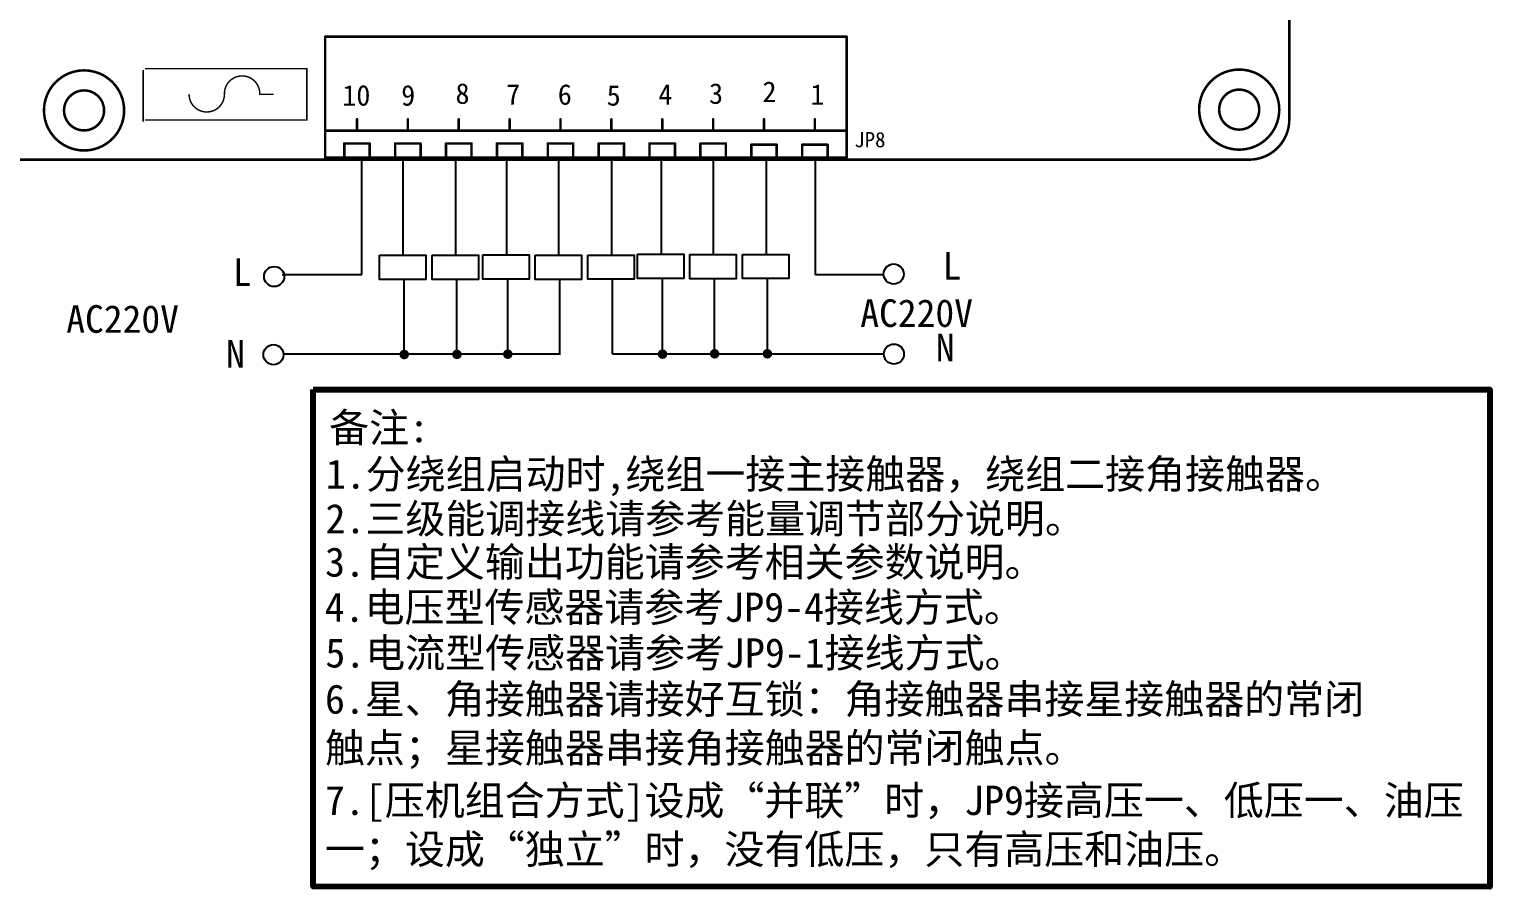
# Model space of a CAD drawing. Extents: x -2.1 to 11.9, y 28.1 to 36.9.
# Drawn here: x 6.13 to 11.87, y 28.1 to 31.48 of the extents above; entities that cross this region are included whole.
import ezdxf

# ---------------------------------------------------------------- set-up
doc = ezdxf.new("R2010")
doc.units = 0
doc.header["$MEASUREMENT"] = 0
doc.layers.get('0').update_dxf_attribs({"linetype": 'CONTINUOUS'})
for name, color, linetype in [('BOTTOMSOLDER', 250, 'CONTINUOUS'), ('KEEPOUTLAYER', 250, 'CONTINUOUS'), ('MECHANICAL1', 251, 'CONTINUOUS'), ('TOPOVERLAY', 250, 'CONTINUOUS')]:
    doc.layers.add(name, color=color, linetype=linetype)

msp = doc.modelspace()

# ---------------------------------------------------------------- hatches: boundary and pattern name
h = msp.add_hatch(color=256)
edge = h.paths.add_edge_path()
edge.add_arc((7.6065, 30.1974), 0.0189, 180, 540)
h = msp.add_hatch(color=256)
edge = h.paths.add_edge_path()
edge.add_arc((7.8138, 30.198), 0.0189, 180, 540)
h = msp.add_hatch(color=256)
edge = h.paths.add_edge_path()
edge.add_arc((8.0135, 30.1989), 0.0189, 180, 540)
h = msp.add_hatch(color=256)
edge = h.paths.add_edge_path()
edge.add_arc((8.6218, 30.1989), 0.0189, 180, 540)
h = msp.add_hatch(color=256)
edge = h.paths.add_edge_path()
edge.add_arc((8.8268, 30.2004), 0.0189, 180, 540)
h = msp.add_hatch(color=256)
edge = h.paths.add_edge_path()
edge.add_arc((9.0341, 30.2004), 0.0189, 180, 540)

# ---------------------------------------------------------------- linework, layer by layer
at = {"layer": 'BOTTOMSOLDER', "color": 0, "linetype": 'Continuous'}
for p, q in [((7.4398, 30.9641), (7.4398, 30.9641)), ((7.4398, 30.9641), (7.4398, 30.9641)), ((7.4398, 30.9641), (7.4398, 30.9641)), ((7.4398, 30.9641), (7.4398, 30.9641)), ((7.4398, 30.9641), (7.4398, 30.9641)), ((7.4398, 30.5122), (7.4398, 30.9641)), ((7.6013, 30.9639), (7.6013, 30.5872)), ((7.8086, 30.9645), (7.8086, 30.5878)), ((8.0084, 30.9654), (8.0084, 30.5887)), ((8.2134, 30.964), (8.2134, 30.5874)), ((8.4207, 30.9646), (8.4207, 30.588)), ((8.6166, 30.9683), (8.6166, 30.5916)), ((8.8216, 30.9669), (8.8216, 30.5902)), ((9.0289, 30.9675), (9.0289, 30.5908)), ((9.223, 30.5112), (9.223, 30.9641)), ((7.127, 30.5122), (7.4398, 30.5122)), ((7.6063, 30.1989), (7.6063, 30.4891)), ((7.8136, 30.1995), (7.8136, 30.4897)), ((8.0134, 30.2005), (8.0134, 30.4907)), ((8.2184, 30.1991), (8.2184, 30.4893)), ((8.4257, 30.1997), (8.4257, 30.4899)), ((8.6216, 30.2033), (8.6216, 30.4935)), ((8.8266, 30.2019), (8.8266, 30.4921)), ((9.0339, 30.2025), (9.0339, 30.4927)), ((9.4933, 30.5112), (9.223, 30.5112)), ((7.1297, 30.1991), (7.1297, 30.1991)), ((8.2207, 30.1991), (7.132, 30.1991)), ((8.4257, 30.1997), (9.4915, 30.1997)), ((9.4915, 30.1997), (9.4915, 30.1997))]:
    msp.add_line(p, q, dxfattribs=at)
for points in [[(7.5087, 30.5878), (7.6908, 30.5878), (7.6908, 30.4925), (7.5087, 30.4925)], [(7.716, 30.5884), (7.8981, 30.5884), (7.8981, 30.4931), (7.716, 30.4931)], [(7.9157, 30.5894), (8.0978, 30.5894), (8.0978, 30.494), (7.9157, 30.494)], [(8.1208, 30.588), (8.3028, 30.588), (8.3028, 30.4927), (8.1208, 30.4927)], [(8.3281, 30.5886), (8.5101, 30.5886), (8.5101, 30.4933), (8.3281, 30.4933)], [(8.524, 30.5922), (8.706, 30.5922), (8.706, 30.4969), (8.524, 30.4969)], [(8.729, 30.5908), (8.9111, 30.5908), (8.9111, 30.4955), (8.729, 30.4955)], [(8.9363, 30.5914), (9.1184, 30.5914), (9.1184, 30.4961), (8.9363, 30.4961)]]:
    msp.add_lwpolyline(points, close=True, dxfattribs=at)
at = {"layer": 'BOTTOMSOLDER', "color": 3, "linetype": 'Continuous', "lineweight": 80}
msp.add_lwpolyline([(7.2488, 30.0603), (11.8738, 30.0603), (11.8739, 28.1036), (7.2488, 28.1048)], close=True, dxfattribs=at)
at = {"layer": 'BOTTOMSOLDER', "color": 0, "linetype": 'Continuous'}
for centre in [(9.5306, 30.5141), (7.0952, 30.5043), (7.0925, 30.1969), (9.5316, 30.1993)]:
    msp.add_circle(centre, 0.0395, dxfattribs=at)
at = {"layer": 'KEEPOUTLAYER', "color": 0, "const_width": 0.01}
for points in [[(11.0857, 31.1216), (11.0857, 35.7279)], [(-0.0067, 30.9641), (10.9307, 30.9641)]]:
    msp.add_lwpolyline(points, dxfattribs=at)
at = {"layer": 'KEEPOUTLAYER', "color": 0}
for points, const_width in [([(6.5054, 31.1577, 1), (6.1904, 31.1577, 1)], 0.01), ([(11.0463, 31.1609, 1), (10.7313, 31.1609, 1)], 0.01), ([(6.1879, 31.1577, 1), (6.1929, 31.1577, 1)], 0.005), ([(6.5029, 31.1577, 1), (6.5079, 31.1577, 1)], 0.005), ([(10.7288, 31.1609, 1), (10.7338, 31.1609, 1)], 0.005), ([(11.0438, 31.1609, 1), (11.0488, 31.1609, 1)], 0.005), ([(11.0832, 31.1216, 1), (11.0882, 31.1216, 1)], 0.005), ([(11.0832, 31.1216, 1), (11.0882, 31.1216, 1)], 0.005), ([(10.9257, 30.9641, 1), (10.9307, 30.9641, 1)], 0.005), ([(10.9257, 30.9641, 1), (10.9307, 30.9641, 1)], 0.005)]:
    msp.add_lwpolyline(points, format="xyb", close=True, dxfattribs=dict(at, const_width=const_width))
at = {"layer": 'KEEPOUTLAYER', "color": 0, "const_width": 0.01}
msp.add_lwpolyline([(11.0857, 31.1216, -0.414214), (10.9282, 30.9641)], format="xyb", dxfattribs=at)
at = {"layer": 'MECHANICAL1', "color": 0}
for points, const_width in [([(6.4266, 31.1577, 1), (6.2692, 31.1577, 1)], 0.01), ([(10.9675, 31.1609, 1), (10.8101, 31.1609, 1)], 0.01), ([(6.2667, 31.1577, 1), (6.2717, 31.1577, 1)], 0.005), ([(6.4241, 31.1577, 1), (6.4291, 31.1577, 1)], 0.005), ([(10.8076, 31.1609, 1), (10.8126, 31.1609, 1)], 0.005), ([(10.965, 31.1609, 1), (10.97, 31.1609, 1)], 0.005)]:
    msp.add_lwpolyline(points, format="xyb", close=True, dxfattribs=dict(at, const_width=const_width))
at = {"layer": 'TOPOVERLAY', "color": 0}
for points, const_width in [([(7.2933, 31.4477, 1), (7.2983, 31.4477, 1)], 0.005), ([(7.2933, 31.4477, 1), (7.2983, 31.4477, 1)], 0.005), ([(9.3433, 31.4477, 1), (9.3483, 31.4477, 1)], 0.005), ([(9.3433, 31.4477, 1), (9.3483, 31.4477, 1)], 0.005), ([(7.2224, 31.3223, 1), (7.2253, 31.3223, 1)], 0.00289), ([(7.2224, 31.3223, 1), (7.2253, 31.3223, 1)], 0.00289), ([(6.8982, 31.221, 1), (6.9011, 31.221, 1)], 0.00289), ([(6.8982, 31.221, 1), (6.9011, 31.221, 1)], 0.00289), ([(7.0372, 31.221, 1), (7.0401, 31.221, 1)], 0.00289), ([(7.0372, 31.221, 1), (7.0401, 31.221, 1)], 0.00289), ([(7.0893, 31.221, 1), (7.0922, 31.221, 1)], 0.00289), ([(7.2224, 31.1197, 1), (7.2253, 31.1197, 1)], 0.00289), ([(7.2224, 31.1197, 1), (7.2253, 31.1197, 1)], 0.00289), ([(7.4183, 31.1227, 1), (7.4233, 31.1227, 1)], 0.005), ([(7.6183, 31.1227, 1), (7.6233, 31.1227, 1)], 0.005), ([(7.8183, 31.1227, 1), (7.8233, 31.1227, 1)], 0.005), ([(8.0183, 31.1227, 1), (8.0233, 31.1227, 1)], 0.005), ([(8.2183, 31.1227, 1), (8.2233, 31.1227, 1)], 0.005), ([(8.4183, 31.1227, 1), (8.4233, 31.1227, 1)], 0.005), ([(8.6183, 31.1227, 1), (8.6233, 31.1227, 1)], 0.005), ([(8.8183, 31.1227, 1), (8.8233, 31.1227, 1)], 0.005), ([(9.0183, 31.1227, 1), (9.0233, 31.1227, 1)], 0.005), ([(9.2183, 31.1227, 1), (9.2233, 31.1227, 1)], 0.005), ([(7.2933, 31.0777, 1), (7.2983, 31.0777, 1)], 0.005), ([(7.4183, 31.0777, 1), (7.4233, 31.0777, 1)], 0.005), ([(7.6183, 31.0777, 1), (7.6233, 31.0777, 1)], 0.005), ([(7.8183, 31.0777, 1), (7.8233, 31.0777, 1)], 0.005), ([(8.0183, 31.0777, 1), (8.0233, 31.0777, 1)], 0.005), ([(8.2183, 31.0777, 1), (8.2233, 31.0777, 1)], 0.005), ([(8.4183, 31.0777, 1), (8.4233, 31.0777, 1)], 0.005), ([(8.4933, 31.0777, 1), (8.4983, 31.0777, 1)], 0.005), ([(8.5433, 31.0777, 1), (8.5483, 31.0777, 1)], 0.005), ([(8.6183, 31.0777, 1), (8.6233, 31.0777, 1)], 0.005), ([(8.8183, 31.0777, 1), (8.8233, 31.0777, 1)], 0.005), ([(9.0183, 31.0777, 1), (9.0233, 31.0777, 1)], 0.005), ([(9.2183, 31.0777, 1), (9.2233, 31.0777, 1)], 0.005), ([(9.3433, 31.0777, 1), (9.3483, 31.0777, 1)], 0.005), ([(7.3683, 31.0277, 1), (7.3733, 31.0277, 1)], 0.005), ([(7.3683, 31.0277, 1), (7.3733, 31.0277, 1)], 0.005), ([(7.4683, 31.0277, 1), (7.4733, 31.0277, 1)], 0.005), ([(7.4683, 31.0277, 1), (7.4733, 31.0277, 1)], 0.005), ([(7.5683, 31.0277, 1), (7.5733, 31.0277, 1)], 0.005), ([(7.5683, 31.0277, 1), (7.5733, 31.0277, 1)], 0.005), ([(7.6683, 31.0277, 1), (7.6733, 31.0277, 1)], 0.005), ([(7.6683, 31.0277, 1), (7.6733, 31.0277, 1)], 0.005), ([(7.7683, 31.0277, 1), (7.7733, 31.0277, 1)], 0.005), ([(7.7683, 31.0277, 1), (7.7733, 31.0277, 1)], 0.005), ([(7.8683, 31.0277, 1), (7.8733, 31.0277, 1)], 0.005), ([(7.8683, 31.0277, 1), (7.8733, 31.0277, 1)], 0.005), ([(7.9683, 31.0277, 1), (7.9733, 31.0277, 1)], 0.005), ([(7.9683, 31.0277, 1), (7.9733, 31.0277, 1)], 0.005), ([(8.0683, 31.0277, 1), (8.0733, 31.0277, 1)], 0.005), ([(8.0683, 31.0277, 1), (8.0733, 31.0277, 1)], 0.005), ([(8.1683, 31.0277, 1), (8.1733, 31.0277, 1)], 0.005), ([(8.1683, 31.0277, 1), (8.1733, 31.0277, 1)], 0.005), ([(8.2683, 31.0277, 1), (8.2733, 31.0277, 1)], 0.005), ([(8.2683, 31.0277, 1), (8.2733, 31.0277, 1)], 0.005), ([(8.3683, 31.0277, 1), (8.3733, 31.0277, 1)], 0.005), ([(8.3683, 31.0277, 1), (8.3733, 31.0277, 1)], 0.005), ([(8.4683, 31.0277, 1), (8.4733, 31.0277, 1)], 0.005), ([(8.4683, 31.0277, 1), (8.4733, 31.0277, 1)], 0.005), ([(8.5683, 31.0277, 1), (8.5733, 31.0277, 1)], 0.005), ([(8.5683, 31.0277, 1), (8.5733, 31.0277, 1)], 0.005), ([(8.6683, 31.0277, 1), (8.6733, 31.0277, 1)], 0.005), ([(8.6683, 31.0277, 1), (8.6733, 31.0277, 1)], 0.005), ([(8.7683, 31.0277, 1), (8.7733, 31.0277, 1)], 0.005), ([(8.7683, 31.0277, 1), (8.7733, 31.0277, 1)], 0.005), ([(8.8683, 31.0277, 1), (8.8733, 31.0277, 1)], 0.005), ([(8.8683, 31.0277, 1), (8.8733, 31.0277, 1)], 0.005), ([(8.9683, 31.0227, 1), (8.9733, 31.0227, 1)], 0.005), ([(8.9683, 31.0227, 1), (8.9733, 31.0227, 1)], 0.005), ([(9.0683, 31.0227, 1), (9.0733, 31.0227, 1)], 0.005), ([(9.0683, 31.0227, 1), (9.0733, 31.0227, 1)], 0.005), ([(9.1683, 31.0227, 1), (9.1733, 31.0227, 1)], 0.005), ([(9.1683, 31.0227, 1), (9.1733, 31.0227, 1)], 0.005), ([(9.2683, 31.0227, 1), (9.2733, 31.0227, 1)], 0.005), ([(9.2683, 31.0227, 1), (9.2733, 31.0227, 1)], 0.005), ([(7.2933, 30.9727, 1), (7.2983, 30.9727, 1)], 0.005), ([(7.2933, 30.9727, 1), (7.2983, 30.9727, 1)], 0.005), ([(7.3683, 30.9777, 1), (7.3733, 30.9777, 1)], 0.005), ([(7.4683, 30.9777, 1), (7.4733, 30.9777, 1)], 0.005), ([(7.5683, 30.9777, 1), (7.5733, 30.9777, 1)], 0.005), ([(7.6683, 30.9777, 1), (7.6733, 30.9777, 1)], 0.005), ([(7.7683, 30.9777, 1), (7.7733, 30.9777, 1)], 0.005), ([(7.8683, 30.9777, 1), (7.8733, 30.9777, 1)], 0.005), ([(7.9683, 30.9777, 1), (7.9733, 30.9777, 1)], 0.005), ([(8.0683, 30.9777, 1), (8.0733, 30.9777, 1)], 0.005), ([(8.1683, 30.9777, 1), (8.1733, 30.9777, 1)], 0.005), ([(8.2683, 30.9777, 1), (8.2733, 30.9777, 1)], 0.005), ([(8.3683, 30.9777, 1), (8.3733, 30.9777, 1)], 0.005), ([(8.4683, 30.9777, 1), (8.4733, 30.9777, 1)], 0.005), ([(8.5683, 30.9777, 1), (8.5733, 30.9777, 1)], 0.005), ([(8.6683, 30.9777, 1), (8.6733, 30.9777, 1)], 0.005), ([(8.7683, 30.9777, 1), (8.7733, 30.9777, 1)], 0.005), ([(8.8683, 30.9777, 1), (8.8733, 30.9777, 1)], 0.005), ([(8.9683, 30.9727, 1), (8.9733, 30.9727, 1)], 0.005), ([(9.0683, 30.9727, 1), (9.0733, 30.9727, 1)], 0.005), ([(9.1683, 30.9727, 1), (9.1733, 30.9727, 1)], 0.005), ([(9.2683, 30.9727, 1), (9.2733, 30.9727, 1)], 0.005), ([(9.3433, 30.9727, 1), (9.3483, 30.9727, 1)], 0.005), ([(9.3433, 30.9727, 1), (9.3483, 30.9727, 1)], 0.005)]:
    msp.add_lwpolyline(points, format="xyb", close=True, dxfattribs=dict(at, const_width=const_width))
for points, const_width in [([(7.2958, 30.9727), (7.2958, 31.4477)], 0.01), ([(7.2958, 31.4477), (9.3458, 31.4477)], 0.01), ([(9.3458, 30.9727), (9.3458, 31.4477)], 0.01), ([(6.5801, 31.1139), (6.5801, 31.3165)], 0.00579), ([(6.5871, 31.3223), (7.2239, 31.3223)], 0.00579), ([(7.2239, 31.1197), (7.2239, 31.3223)], 0.00579), ([(7.0386, 31.221), (7.0907, 31.221)], 0.00579), ([(6.5871, 31.1197), (7.2239, 31.1197)], 0.00579), ([(7.4208, 31.0777), (7.4208, 31.1227)], 0.01), ([(7.6208, 31.0777), (7.6208, 31.1227)], 0.01), ([(7.8208, 31.0777), (7.8208, 31.1227)], 0.01), ([(8.0208, 31.0777), (8.0208, 31.1227)], 0.01), ([(8.2208, 31.0777), (8.2208, 31.1227)], 0.01), ([(8.4208, 31.0777), (8.4208, 31.1227)], 0.01), ([(8.6208, 31.0777), (8.6208, 31.1227)], 0.01), ([(8.8208, 31.0777), (8.8208, 31.1227)], 0.01), ([(9.0208, 31.0777), (9.0208, 31.1227)], 0.01), ([(9.2208, 31.0777), (9.2208, 31.1227)], 0.01), ([(7.2958, 31.0777), (8.5458, 31.0777)], 0.01), ([(8.4958, 31.0777), (9.3458, 31.0777)], 0.01), ([(7.3708, 30.9777), (7.3708, 31.0277)], 0.01), ([(7.3708, 31.0277), (7.4708, 31.0277)], 0.01), ([(7.4708, 30.9777), (7.4708, 31.0277)], 0.01), ([(7.5708, 31.0277), (7.6708, 31.0277)], 0.01), ([(7.5708, 30.9777), (7.5708, 31.0277)], 0.01), ([(7.6708, 30.9777), (7.6708, 31.0277)], 0.01), ([(7.7708, 30.9777), (7.7708, 31.0277)], 0.01), ([(7.7708, 31.0277), (7.8708, 31.0277)], 0.01), ([(7.8708, 30.9777), (7.8708, 31.0277)], 0.01), ([(7.9708, 31.0277), (8.0708, 31.0277)], 0.01), ([(7.9708, 30.9777), (7.9708, 31.0277)], 0.01), ([(8.0708, 30.9777), (8.0708, 31.0277)], 0.01), ([(8.1708, 31.0277), (8.2708, 31.0277)], 0.01), ([(8.1708, 30.9777), (8.1708, 31.0277)], 0.01), ([(8.2708, 30.9777), (8.2708, 31.0277)], 0.01), ([(8.3708, 31.0277), (8.4708, 31.0277)], 0.01), ([(8.3708, 30.9777), (8.3708, 31.0277)], 0.01), ([(8.4708, 30.9777), (8.4708, 31.0277)], 0.01), ([(8.5708, 31.0277), (8.6708, 31.0277)], 0.01), ([(8.5708, 30.9777), (8.5708, 31.0277)], 0.01), ([(8.6708, 30.9777), (8.6708, 31.0277)], 0.01), ([(8.7708, 30.9777), (8.7708, 31.0277)], 0.01), ([(8.7708, 31.0277), (8.8708, 31.0277)], 0.01), ([(8.8708, 30.9777), (8.8708, 31.0277)], 0.01), ([(8.9708, 30.9727), (8.9708, 31.0227)], 0.01), ([(8.9708, 31.0227), (9.0708, 31.0227)], 0.01), ([(9.0708, 30.9727), (9.0708, 31.0227)], 0.01), ([(9.1708, 31.0227), (9.2708, 31.0227)], 0.01), ([(9.1708, 30.9727), (9.1708, 31.0227)], 0.01), ([(9.2708, 30.9727), (9.2708, 31.0227)], 0.01), ([(7.2958, 30.9727), (9.3458, 30.9727)], 0.01)]:
    msp.add_lwpolyline(points, dxfattribs=dict(at, const_width=const_width))
at = {"layer": 'TOPOVERLAY', "color": 0, "const_width": 0.00579}
for points in [[(6.8997, 31.221, -1.042534), (7.0386, 31.221)], [(6.8997, 31.221, -1), (6.7608, 31.221)]]:
    msp.add_lwpolyline(points, format="xyb", dxfattribs=at)

# ---------------------------------------------------------------- texts
at = {"layer": 'BOTTOMSOLDER', "color": 0, "linetype": 'Continuous', "attachment_point": 1}
for s, insert, char_height, width in [('L', (6.9326, 30.5761), 0.1086, 0.036797), ('L', (9.7227, 30.6008), 0.1086, 0.036797), ('AC220V', (6.2778, 30.3916), 0.10857, 0.036797), ('AC220V', (9.3992, 30.4147), 0.10857, 0.036797), ('N', (9.6963, 30.2796), 0.1086, 0.036797), ('N', (6.9061, 30.2549), 0.1086, 0.036797), ('{\\fSimSun|b0|i0|c134|p54;备注:}', (7.3111, 29.9676), 0.1152, 4.232446), ('{\\fSimSun|b0|i0|c134|p54;1.分绕组启动时,绕组一接主接触器，绕组二接角接触器。}', (7.2983, 29.785), 0.1152, 4.232446), ('{\\fSimSun|b0|i0|c134|p54;2.三级能调接线请参考能量调节部分说明。}', (7.2971, 29.6095), 0.1152, 4.216971), ('{\\fSimSun|b0|i0|c134|p54;3.自定义输出功能请参考相关参数说明。}', (7.2954, 29.4389), 0.1152, 4.707076), ('{\\fSimSun|b0|i0|c134|p54;4.电压型传感器请参考JP9-4接线方式。}', (7.2938, 29.2612), 0.1152, 2.890996), ('{\\fSimSun|b0|i0|c134|p54;5.电流型传感器请参考JP9-1接线方式。}', (7.2965, 29.0815), 0.1152, 3.588212), ('{\\fSimSun|b0|i0|c134|p54;6.星、角接触器请接好互锁：角接触器串接星接触器的常闭触点；星接触器串接角接触器的常闭触点。}', (7.295, 28.8998), 0.1152, 4.081614), ('{\\fSimSun|b0|i0|c134|p54;7.[压机组合方式]设成“并联”时，JP9接高压一、低压一、油压一；设成“独立”时，没有低压，只有高压和油压。}', (7.295, 28.5013), 0.1152, 4.483782)]:
    msp.add_mtext(s, dxfattribs=dict(at, insert=insert, char_height=char_height, width=width))
at = {"layer": 'TOPOVERLAY', "color": 0}
for s, height, p in [('10', 0.081, (7.3632, 31.1765)), ('9', 0.081, (7.5945, 31.1765)), ('8', 0.081, (7.8081, 31.1836)), ('7', 0.081, (8.0074, 31.18)), ('6', 0.081, (8.2103, 31.18)), ('5', 0.081, (8.4025, 31.1765)), ('4', 0.081, (8.6054, 31.18)), ('3', 0.081, (8.8048, 31.1836)), ('2', 0.081, (9.0148, 31.1907)), ('1 ', 0.081, (9.2032, 31.1797)), ('JP8', 0.06, (9.3758, 31.0127))]:
    msp.add_text(s, height=height, dxfattribs=at).set_placement(p)

doc.saveas('drawing.dxf')
